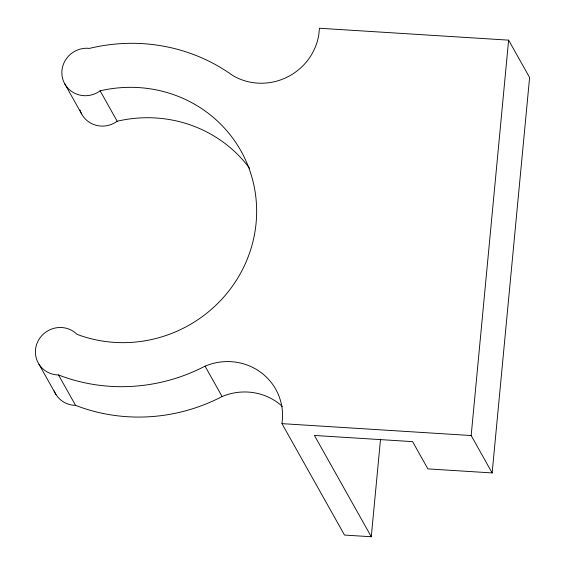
<?xml version="1.0" encoding="UTF-8"?>
<svg xmlns="http://www.w3.org/2000/svg" width="565" height="565" viewBox="0 0 565 565"><rect width="100%" height="100%" fill="white"/><g stroke="black" fill="none" stroke-linecap="round" stroke-linejoin="round"><path stroke-width="0.85" d="M281.977 423.644L282.535 417.754A57.037 55.116 -29.3 0 0 205.046 366.148A176.174 170.249 -29.3 0 1 58.506 374.969A24.359 23.539 -29.3 0 1 37.565 342.051A24.359 23.539 -29.3 0 1 77.052 334.353A131.002 126.595 -29.3 0 0 256.086 223.14A131.002 126.595 -29.3 0 0 100.118 90.845A24.359 23.539 -29.3 0 1 62.546 78.302A24.359 23.539 -29.3 0 1 89.447 48.392A176.174 170.249 -29.3 0 1 232.589 75.435A57.037 55.116 -29.3 0 0 318.879 34.14L319.437 28.25L508.62 40.15L529.603 77.539L492.143 472.926L427.889 468.886L412.598 441.632L314.437 435.46L371.276 536.75L344.509 535.069L281.977 423.644L471.168 435.544L492.143 472.926M371.276 536.75L380.52 439.217M471.168 435.544L508.62 40.15M100.118 90.845L117.174 121.235A131.002 126.595 -29.3 0 1 249.673 168.427M64.594 83.571L81.65 113.961M205.046 366.148L222.102 396.538A57.037 55.116 -29.3 0 1 282.338 406.44M58.506 374.969L75.562 405.359A176.174 170.249 -29.3 0 0 222.102 396.538M38.964 364.234L56.02 394.617M117.174 121.235A24.359 23.539 -29.3 0 1 79.983 110.034M75.562 405.359A24.359 23.539 -29.3 0 1 54.092 390.867"/></g></svg>
